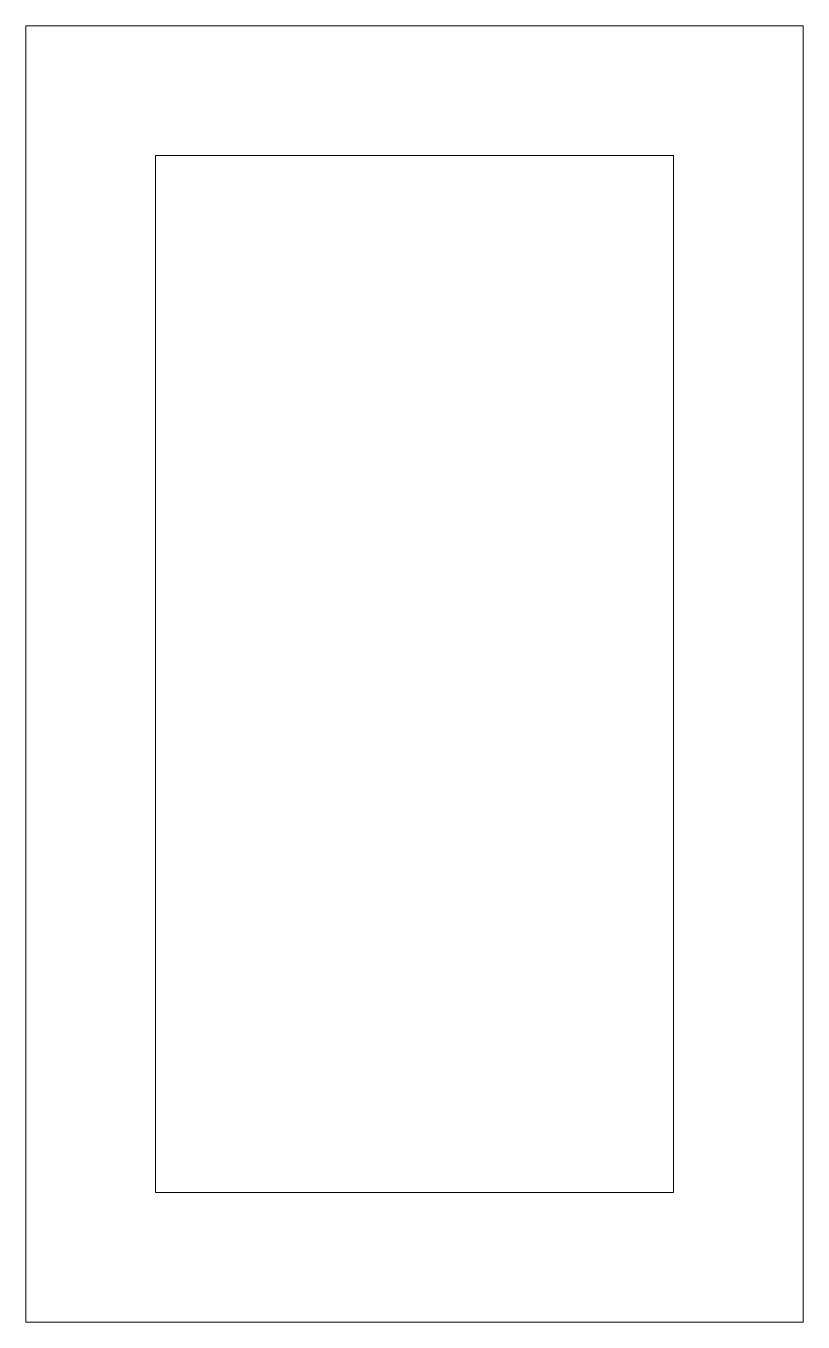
# Model space of a CAD drawing. Extents: x -0.258 to 0.224, y -0.381 to 0.422.
import ezdxf

# ---------------------------------------------------------------- set-up
doc = ezdxf.new("R2010")
doc.units = 0

msp = doc.modelspace()

# ---------------------------------------------------------------- linework, layer by layer
at = {"linetype": 'Continuous', "lineweight": 0}
for p, q in [((0.22422, 0.42238), (-0.25789, 0.42238)), ((-0.25789, 0.42238), (-0.25789, -0.38114)), ((0.22422, -0.38114), (0.22422, 0.42238)), ((0.14387, 0.34202), (-0.17754, 0.34202)), ((-0.17754, 0.34202), (-0.17754, -0.30079)), ((0.14387, -0.30079), (0.14387, 0.34202)), ((-0.17754, -0.30079), (0.14387, -0.30079)), ((-0.25789, -0.38114), (0.22422, -0.38114))]:
    msp.add_line(p, q, dxfattribs=at)

doc.saveas('drawing.dxf')
